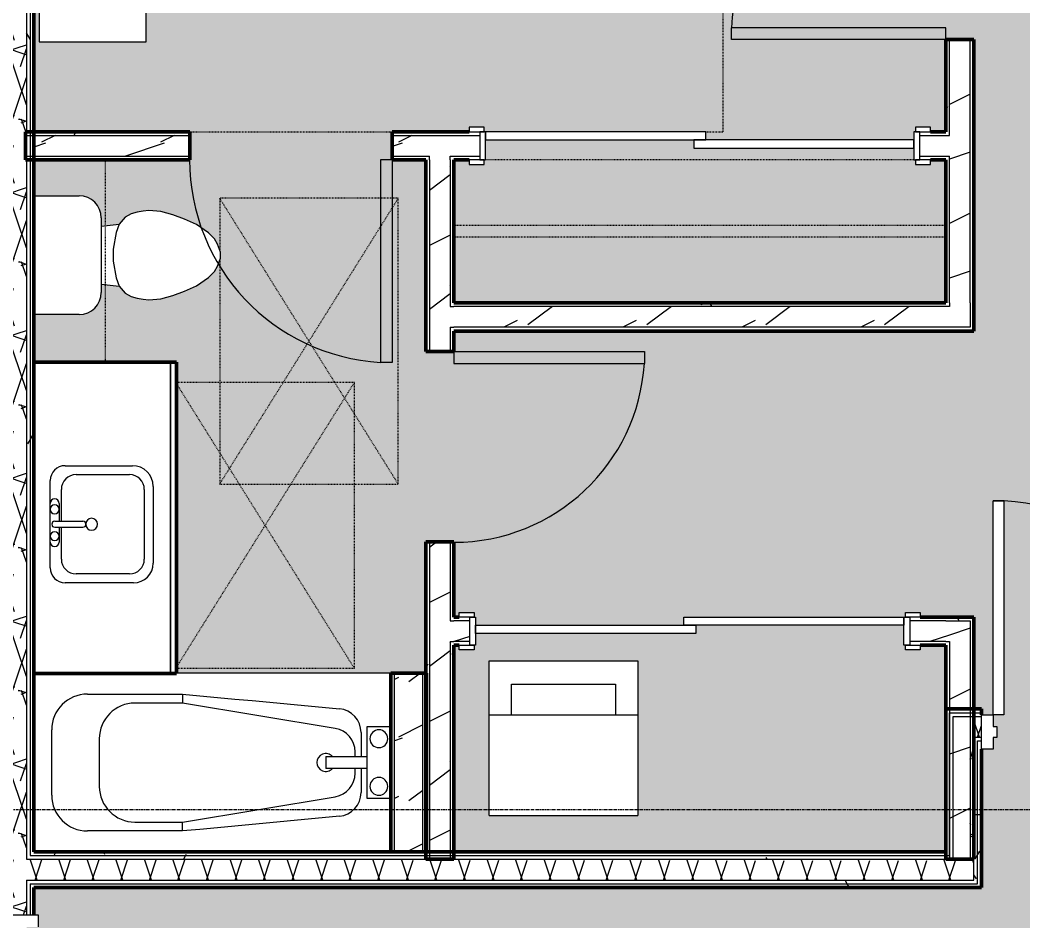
# Model space of a CAD drawing. Header units: inches. Extents: x -4292 to -464, y 9706 to 12474.
# Drawn here: x -3462.8 to -3294.3, y 11828.5 to 11979.9 of the extents above; entities that cross this region are included whole.
import ezdxf

# ---------------------------------------------------------------- set-up
doc = ezdxf.new("R2010")
doc.units = ezdxf.units.IN
doc.header["$MEASUREMENT"] = 0
doc.linetypes.add('Dash', pattern=[0.25, 0.125, -0.125])
doc.linetypes.add('Grid Line 1_2_', pattern=[0.875, 0.5, -0.125, 0.125, -0.125])
for name, color, linetype, lineweight in [('A-ANNO-DIMS', 211, 'Continuous', 9), ('A-ANNO-DIMS-120', 211, 'Continuous', 9), ('A-AREA-PATT-4', 254, 'Continuous', 9), ('A-DOOR-1', 7, 'Continuous', 9), ('A-DOOR-2', 90, 'Continuous', 20), ('A-DOOR-5', 31, 'Continuous', 9), ('A-DOOR-6', 31, 'Continuous', 20), ('A-DOOR-FRAM', 31, 'Continuous', 20), ('A-DOOR-FRAM-1', 90, 'Continuous', 20), ('A-GENM-HDLN-1', 7, 'Dash', 9), ('A-WALL', 113, 'Continuous', 13), ('A-WALL-2', 250, 'Continuous', 50), ('A-WALL-3', 50, 'Continuous', 13), ('A-WALL-PATT-1', 7, 'Continuous', 9), ('A-WALL-PATT-2', 55, 'Continuous', 9), ('A-WALL-PATT-5', 111, 'Continuous', 9), ('I-FURN-2', 7, 'Continuous', 9), ('I-FURN-HDLN-1', 7, 'Dash', 9), ('I-WALL-1', 2, 'Continuous', 50), ('P-SANR-FIXT-1', 7, 'Continuous', 9), ('Q-CASE-1', 250, 'Continuous', 50), ('Q-CASE-2', 7, 'Continuous', 9), ('Q-CASE-HDLN-1', 7, 'Dash', 9), ('S-GRID-1', 1, 'Grid Line 1_2_', 9)]:
    doc.layers.add(name, color=color, linetype=linetype, lineweight=lineweight)
doc.layers.add('A-AREA-PATT-7', color=41, linetype='Continuous', lineweight=9, transparency=1)
doc.styles.add('Century Gothic_B', font='GOTHICB.TTF', dxfattribs={"height": 11.25})
doc.dimstyles.new('OD__1__Tol__', dxfattribs={"dimscale": 12, "dimtxt": 11.746893, "dimasz": 1.25, "dimexe": 0.9375, "dimexo": 0.625, "dimgap": 0.15625, "dimtad": 1, "dimdec": 0, "dimzin": 3, "dimdsep": 46, "dimlunit": 4, "dimtxsty": 'Century Gothic_B', "dimblk1": 'OBLIQUE', "dimblk2": 'OBLIQUE', "dimsah": 1, "dimcen": 0.09, "dimdle": 0.9375, "dimazin": 0, "dimtfac": 1, "dimtdec": 4, "dimtix": 1, "dimtmove": 0, "dimatfit": 3, "dimfxl": 1, "dimtvp": 1, "dimtfill": 1, "dimfrac": 2, "dimtolj": 1, "dimtzin": 0, "dimarcsym": 2})
pattern_1 = [(0, (0, 0), (38.4, 9.6), [1.584, -27.216, 1.584, -27.216, -153.6]), (0, (0, 0), (38.4, 9.6), [-57.6, 1.584, -56.016, 1.584, -27.216, -67.2]), (0, (0, 0), (38.4, 9.6), [-144, 1.584, -17.616, 1.584, -46.416]), (120, (14.4, 4.8), (-27.513844, 28.4553755), [1.584, -27.216, 1.584, -27.216, -153.6]), (120, (14.4, 4.8), (-27.513844, 28.4553755), [-57.6, 1.584, -56.016, 1.584, -27.216, -67.2]), (120, (14.4, 4.8), (-27.513844, 28.4553755), [-144, 1.584, -17.616, 1.584, -46.416]), (240, (19.2, 24), (-10.886156, -38.0553755), [1.584, -27.216, 1.584, -27.216, -153.6]), (240, (19.2, 24), (-10.886156, -38.0553755), [-57.6, 1.584, -56.016, 1.584, -27.216, -67.2]), (240, (19.2, 24), (-10.886156, -38.0553755), [-144, 1.584, -17.616, 1.584, -46.416])]
pattern_2 = [(161.57, (0.6, 0.6), (-4.80033747, -0.00041462), [0, -34.152, 3.792, 0]), (18.43, (-0.6, 0.6), (-4.80033747, 0.00041462), [0, -34.152, 3.792, 0]), (108.43, (0.6, 0.6), (2.39913218, -12.00105099), [11.382, -26.562]), (71.57, (-0.6, 0.6), (2.39913218, 12.00105099), [11.382, -26.562])]
pattern_3 = [(216.87, (7.997, 19.992), (59.9755286, 39.9843071), [9.996, -89.964]), (206.565, (19.992, 13.994), (-19.991807, -19.992219), [22.352, -22.352]), (198.435, (19.992, 3.998), (-39.983821, -19.991955), [12.644, -50.576])]

# ---------------------------------------------------------------- blocks, each defined once
blk = doc.blocks.new('DIMBLOCK30-FLOOR PLAN - 1ST FLOOR')
at = {"layer": 'A-ANNO-DIMS-120'}
for p, q in [((-3736.8, 11777.18), (-3736.8, 12097.44)), ((-2525.91, 12086.19), (-3748.05, 12086.19)), ((-3736.8, 12086.19), (-2525.91, 12086.19)), ((-3739.91, 11777.18), (-3725.55, 11777.18)), ((-3736.8, 11777.18), (-3739.91, 11777.18))]:
    blk.add_line(p, q, dxfattribs=at)
at = {"layer": 'A-ANNO-DIMS-120', "lineweight": 50}
for p, q in [((-3736.8, 12086.19), (-3744.3, 12093.69)), ((-3736.8, 12086.19), (-3729.3, 12078.69)), ((-3736.8, 11777.18), (-3744.3, 11784.68)), ((-3736.8, 11777.18), (-3729.3, 11769.68))]:
    blk.add_line(p, q, dxfattribs=at)
at = {"layer": 'A-ANNO-DIMS-120', "color": 0, "insert": (-3753.09, 11906.32), "char_height": 11.25, "width": 60.8601, "attachment_point": 1, "rotation": 90, "line_spacing_factor": 0.984502, "style": 'Century Gothic_B', "bg_fill": 3, "box_fill_scale": 1.25, "bg_fill_color": 256, "bg_fill_true_color": 13158600, "bg_fill_transparency": 0}
blk.add_mtext('25\' - 9"', dxfattribs=at)
blk = doc.blocks.new('_Oblique')
at = {"color": 0, "linetype": 'ByBlock', "lineweight": -2}
blk.add_line((-0.5, -0.5), (0.5, 0.5), dxfattribs=at)

msp = doc.modelspace()

# ---------------------------------------------------------------- hatches: boundary and pattern name
at = {"layer": 'A-AREA-PATT-4'}
h = msp.add_hatch(color=256, dxfattribs=at)
h.paths.add_polyline_path([(-3204.51967, 11840.1519), (-3204.51967, 11842.1519), (-3240.26967, 11842.1519), (-3240.26967, 11840.1519), (-3229.25705, 11840.1519)], flags=0)
h.paths.add_polyline_path([(-3358.99874, 11840.1519), (-3307.24874, 11840.1519), (-3307.24874, 11874.8523), (-3311.51124, 11874.8523), (-3311.51124, 11874.1023), (-3314.01124, 11874.1023), (-3314.02422, 11874.8523), (-3314.26124, 11874.8523), (-3314.26124, 11878.2273), (-3349.26124, 11878.2273), (-3349.26124, 11876.8523), (-3386.26124, 11876.8523), (-3386.26124, 11874.8523), (-3386.51124, 11874.8523), (-3386.51124, 11874.1023), (-3389.01124, 11874.1023), (-3389.01124, 11874.8523), (-3389.89874, 11874.8523), (-3389.89874, 11840.1519), (-3382.58516, 11840.1519)], flags=0)
h.paths.add_polyline_path([(-3362.92414, 11846.2398), (-3383.99874, 11846.2398), (-3383.99874, 11872.2398), (-3358.99874, 11872.2398), (-3358.99874, 11846.2398)], flags=0)
h.paths.add_polyline_path([(-3297.49874, 11861.1519), (-3263.87374, 11861.1519), (-3263.87374, 11861.2144), (-3263.24874, 11861.2144), (-3263.24874, 11863.1519), (-3261.24874, 11863.1519), (-3261.24874, 11864.1519), (-3240.26967, 11864.1519), (-3240.26967, 11872.1519), (-3204.51967, 11872.1519), (-3204.51967, 11864.1519), (-3164.12374, 11864.1519), (-3164.12374, 11908.1519), (-3240.26967, 11908.1519), (-3240.26967, 11942.1519), (-3140.12374, 11942.1519), (-3140.12374, 11983.67913), (-3156.24874, 11983.67913), (-3156.24874, 12001.67913), (-3152.24874, 12001.67913), (-3152.24874, 12037.67913), (-3156.24874, 12037.67913), (-3156.24874, 12055.67913), (-3140.12374, 12055.67913), (-3140.12374, 12080.0644), (-3302.49874, 12080.0644), (-3302.49874, 12012.61792), (-3307.24874, 12012.61792), (-3307.24874, 12047.7894), (-3319.20118, 12047.7894), (-3319.20118, 12052.5394), (-3307.24874, 12052.5394), (-3307.24874, 12080.0644), (-3350.49874, 12080.0644), (-3350.49874, 12052.5394), (-3349.20118, 12052.5394), (-3349.20118, 12047.7894), (-3355.24874, 12047.7894), (-3355.24874, 12080.0644), (-3460.52374, 12080.0644), (-3460.52374, 11961.1523), (-3434.27374, 11961.1523), (-3434.27374, 11956.4023), (-3460.52374, 11956.4023), (-3460.52374, 11950.37852), (-3452.92252, 11950.37852), (-3451.9581, 11950.25155), (-3451.0594, 11949.8793), (-3450.28768, 11949.28713), (-3449.69551, 11948.51541), (-3449.32326, 11947.61671), (-3449.19629, 11946.57599), (-3449.19629, 11945.26396), (-3446.17252, 11945.61168), (-3445.17252, 11946.80343), (-3444.17252, 11947.37019), (-3442.66299, 11947.72798), (-3442.16871, 11947.81514), (-3441.17252, 11947.9023), (-3439.18013, 11947.72798), (-3437.17252, 11947.19005), (-3435.17252, 11946.46211), (-3433.17252, 11945.52949), (-3431.17252, 11944.14206), (-3430.17252, 11943.14206), (-3429.67252, 11942.27604), (-3429.17252, 11940.9023), (-3429.17252, 11939.9023), (-3429.67252, 11938.52856), (-3430.17252, 11937.66253), (-3431.17252, 11936.66253), (-3433.34876, 11935.19292), (-3435.17252, 11934.34249), (-3437.17252, 11933.61455), (-3439.18013, 11933.07661), (-3441.17252, 11932.9023), (-3442.66299, 11933.07661), (-3443.17252, 11933.16645), (-3444.17252, 11933.4344), (-3445.17252, 11934.00116), (-3446.17252, 11935.19292), (-3449.19629, 11935.54063), (-3449.19629, 11934.1523), (-3449.32326, 11933.18788), (-3449.77267, 11932.18863), (-3450.28768, 11931.51746), (-3451.0594, 11930.92529), (-3451.9581, 11930.55304), (-3452.92252, 11930.42607), (-3460.52374, 11930.42607), (-3460.52374, 11922.4023), (-3436.52374, 11922.4023), (-3436.52374, 11870.1519), (-3394.64874, 11870.1519), (-3394.64377, 11892.2273), (-3389.89874, 11892.2273), (-3389.89874, 11879.6023), (-3389.01124, 11879.6023), (-3389.01124, 11880.3523), (-3386.51124, 11880.3523), (-3386.51124, 11879.6023), (-3386.26124, 11879.6023), (-3386.26124, 11878.2273), (-3351.26124, 11878.2273), (-3351.26124, 11879.6023), (-3314.01124, 11879.6023), (-3314.01124, 11880.3523), (-3311.51124, 11880.3523), (-3311.51124, 11879.6023), (-3302.49874, 11879.6023), (-3302.49874, 11864.1519), (-3301.24874, 11864.1519), (-3301.24874, 11863.1519), (-3299.24874, 11863.1519), (-3299.24874, 11861.2144), (-3298.62374, 11861.2144), (-3298.62374, 11861.1519), (-3298.16818, 11861.1519)], flags=0)
h.paths.add_polyline_path([(-3299.24874, 11863.1519), (-3299.24874, 11899.1519), (-3297.49874, 11899.1519), (-3297.49874, 11863.1519), (-3298.62374, 11863.1519)], flags=0)
h.paths.add_polyline_path([(-3394.64377, 11924.2273), (-3394.64874, 11924.2273), (-3394.64874, 11956.4023), (-3400.27374, 11956.4023), (-3400.27374, 11961.1523), (-3387.32374, 11961.1523), (-3387.32374, 11961.9023), (-3384.82374, 11961.9023), (-3384.82374, 11961.1523), (-3347.57374, 11961.1523), (-3347.57374, 11959.7773), (-3312.57374, 11959.7773), (-3312.57374, 11961.1523), (-3312.32374, 11961.1523), (-3312.32374, 11961.9023), (-3309.82374, 11961.9023), (-3309.82374, 11961.1523), (-3307.24874, 11961.1523), (-3307.24874, 11976.61792), (-3302.49874, 11976.61792), (-3302.49874, 11927.6523), (-3389.89874, 11927.6523), (-3389.89874, 11924.2273), (-3394.02374, 11924.2273)], flags=0)
h.paths.add_polyline_path([(-3355.08716, 11932.4023), (-3307.24874, 11932.4023), (-3307.24874, 11956.4023), (-3309.82374, 11956.4023), (-3309.82374, 11955.6523), (-3312.32374, 11955.6523), (-3312.32374, 11956.4023), (-3312.57374, 11956.4023), (-3312.57374, 11958.4023), (-3349.57374, 11958.4023), (-3349.57374, 11959.7773), (-3384.57374, 11959.7773), (-3384.57374, 11956.4023), (-3384.82374, 11956.4023), (-3384.82374, 11955.6523), (-3387.32374, 11955.6523), (-3387.32374, 11956.4023), (-3389.89874, 11956.4023), (-3389.89874, 11932.4023)], flags=0)
h.paths.add_polyline_path([(-3459.64874, 11976.22046), (-3459.64874, 11994.22046), (-3441.64874, 11994.22046), (-3441.64874, 11976.22046), (-3449.77267, 11976.22046)], flags=0)
h.paths.add_polyline_path([(-3212.24874, 11981.1894), (-3247.24874, 11981.1894), (-3247.24874, 12065.1894), (-3212.24874, 12065.1894), (-3212.24874, 12059.1894), (-3211.24874, 12059.1894), (-3211.24874, 11987.1894), (-3212.24874, 11987.1894), (-3212.24874, 11984.03417)], flags=0)
h.paths.add_polyline_path([(-3194.39653, 11990.1894), (-3196.24874, 11990.1894), (-3196.24874, 12050.1894), (-3166.24874, 12050.1644), (-3166.24874, 11990.1894), (-3181.91093, 11990.1894)], flags=0)
h.paths.add_polyline_path([(-3387.32374, 11997.1523), (-3459.64874, 11997.1523), (-3459.64874, 12057.1523), (-3380.64874, 12057.1523), (-3380.64874, 11997.1523), (-3385.57374, 11997.1523)], flags=0)
h.paths.add_polyline_path([(-3321.46396, 12053.9394), (-3322.1884, 12053.9394), (-3322.1884, 12054.4394), (-3338.4597, 12054.4394), (-3338.48467, 12053.9394), (-3338.94266, 12053.9394), (-3338.94266, 12054.4394), (-3348.45118, 12054.4394), (-3348.45118, 12079.6894), (-3320.45118, 12079.6894), (-3320.45118, 12054.4394), (-3321.46396, 12054.4394)], flags=0)
h.paths.add_polyline_path([(-3449.78163, 12060.1523), (-3459.64874, 12060.1523), (-3459.64874, 12078.1523), (-3441.64874, 12078.1523), (-3441.64874, 12060.1523), (-3449.77267, 12060.1523)], flags=0)
at = {"layer": 'A-AREA-PATT-7'}
msp.add_hatch(color=256, dxfattribs=at).paths.add_polyline_path([(-3139.12374, 11535.7144), (-3139.12374, 11648.9894), (-2919.32374, 11648.9894), (-2919.32374, 11649.9894), (-2778.92374, 11649.9894), (-2778.92374, 11628.3894), (-2758.72374, 11628.3894), (-2758.72374, 11629.1394), (-2756.72374, 11629.1394), (-2756.72374, 11627.2019), (-2756.09874, 11627.2019), (-2756.09874, 11625.3894), (-2721.34874, 11625.3894), (-2721.34874, 11627.2019), (-2720.72374, 11627.2019), (-2720.72374, 11629.1394), (-2718.72374, 11629.1394), (-2718.72374, 11628.3894), (-2710.72374, 11628.3894), (-2710.72374, 11629.1394), (-2708.72374, 11629.1394), (-2708.72374, 11627.2019), (-2708.09874, 11627.2019), (-2708.09874, 11625.3894), (-2673.34874, 11625.3894), (-2673.34874, 11627.2019), (-2672.72374, 11627.2019), (-2672.72374, 11629.1394), (-2670.72374, 11629.1394), (-2670.72374, 11628.3894), (-2650.52374, 11628.3894), (-2650.52374, 11649.9894), (-2510.12374, 11649.9894), (-2510.12374, 11649.69255), (-2504.27527, 11643.84408), (-2502.86105, 11645.25829), (-2501.49103, 11643.88828), (-2501.04909, 11644.33022), (-2499.76746, 11643.04859), (-2475.1955, 11667.62055), (-2476.47713, 11668.90218), (-2476.03519, 11669.34412), (-2477.40521, 11670.71414), (-2475.99099, 11672.12835), (-2475.46066, 11671.59802), (-2464.14696, 11682.91173), (-2475.72583, 11694.4906), (-2476.25616, 11693.96027), (-2477.67037, 11695.37449), (-2476.30035, 11696.74451), (-2476.7423, 11697.18645), (-2475.46066, 11698.46808), (-2500.03262, 11723.04004), (-2501.31426, 11721.75841), (-2501.7562, 11722.20035), (-2503.12622, 11720.83033), (-2504.54043, 11722.24455), (-2517.99558, 11708.7894), (-2522.23822, 11708.7894), (-2522.94874, 11708.07888), (-2522.94874, 11708.7894), (-2640.92374, 11708.7894), (-2640.92374, 11721.7894), (-2641.67374, 11721.7894), (-2641.67374, 11723.7894), (-2639.73624, 11723.7894), (-2639.73624, 11724.4144), (-2637.92374, 11724.4144), (-2637.92374, 11759.1644), (-2639.73624, 11759.1644), (-2639.73624, 11759.7894), (-2641.67374, 11759.7894), (-2641.67374, 11761.7894), (-2640.92374, 11761.7894), (-2640.92374, 11852.4144), (-2650.21046, 11852.4144), (-2650.21046, 11858.0394), (-2652.21046, 11858.0394), (-2652.21046, 11858.6019), (-2688.21046, 11858.6019), (-2688.21046, 11858.0394), (-2690.21046, 11858.0394), (-2690.21046, 11852.4144), (-2698.69874, 11852.4144), (-2698.69874, 11715.9894), (-2754.69874, 11715.9894), (-2754.69874, 11715.2394), (-2756.69874, 11715.2394), (-2756.69874, 11717.1769), (-2757.32374, 11717.1769), (-2757.32374, 11718.9894), (-2792.07374, 11718.9894), (-2792.07374, 11717.1769), (-2792.69874, 11717.1769), (-2792.69874, 11715.2394), (-2794.69874, 11715.2394), (-2794.69874, 11715.9894), (-3072.92374, 11715.9894), (-3072.92374, 11737.5894), (-3093.12374, 11737.5894), (-3093.12374, 11737.8394), (-3095.12374, 11737.8394), (-3095.12374, 11739.7769), (-3095.74874, 11739.7769), (-3095.74874, 11740.5894), (-3130.49874, 11740.58609), (-3130.49874, 11739.7769), (-3131.12374, 11739.7769), (-3131.12374, 11737.8394), (-3133.12374, 11737.8394), (-3133.12374, 11737.5894), (-3140.12374, 11737.5894), (-3140.12374, 11834.1519), (-3246.26967, 11834.1519), (-3246.26967, 11858.1519), (-3261.24874, 11858.1519), (-3261.24874, 11857.4019), (-3263.24874, 11857.4019), (-3263.24874, 11859.3394), (-3263.87374, 11859.3394), (-3263.87374, 11861.1519), (-3298.62374, 11861.1519), (-3298.62374, 11859.3394), (-3299.24874, 11859.3394), (-3299.24874, 11857.4019), (-3301.24874, 11857.4019), (-3301.24874, 11834.1519), (-3460.52374, 11834.1519), (-3460.52374, 11829.5394), (-3459.77374, 11829.5394), (-3459.77374, 11827.5394), (-3461.71124, 11827.5394), (-3461.71124, 11826.9144), (-3463.52374, 11826.9144), (-3463.52374, 11792.1644), (-3461.71124, 11792.1644), (-3461.71124, 11791.5394), (-3459.77374, 11791.5394), (-3459.77374, 11789.5394), (-3460.52374, 11789.5394), (-3460.52374, 11783.3644), (-3199.99874, 11783.3644), (-3199.99874, 11535.7144), (-3140.12374, 11535.7144)], flags=0)
at = {"layer": 'A-WALL-PATT-5'}
h = msp.add_hatch(dxfattribs=at)
h.set_pattern_fill('FP_38', color=256, style=0, pattern_type=2)
h.set_pattern_definition(pattern_2)
h.paths.add_polyline_path([(-3465.27374, 11778.9894), (-3461.77374, 11778.9894), (-3461.77374, 11789.5394), (-3465.27374, 11789.5394), (-3465.27374, 11779.10167)], flags=0)
h.paths.add_polyline_path([(-3465.27374, 11829.5394), (-3461.77374, 11829.5394), (-3461.77374, 12080.6894), (-3465.27374, 12080.6894), (-3465.27374, 11844.3814)], flags=0)
h = msp.add_hatch(dxfattribs=at)
h.set_pattern_fill('FP_3', color=256, style=0, pattern_type=2)
h.set_pattern_definition(pattern_1)
h.paths.add_polyline_path([(-3461.212, 11782.7394), (-3461.14874, 11782.7394), (-3461.14874, 11789.5394), (-3461.77374, 11789.5394), (-3461.77374, 11782.7394)], flags=0)
h.paths.add_polyline_path([(-3461.77374, 11829.5394), (-3461.14874, 11829.5394), (-3461.14874, 11835.4019), (-3461.77374, 11835.4019), (-3461.77374, 11834.00187)], flags=0)
h.paths.add_polyline_path([(-3461.77374, 11838.9019), (-3461.14874, 11838.9019), (-3461.14874, 12080.6894), (-3461.77374, 12080.6894), (-3461.77374, 11840.1519)], flags=0)
h = msp.add_hatch(dxfattribs=at)
h.set_pattern_fill('FP_3', color=256, style=0, pattern_type=2)
h.set_pattern_definition(pattern_1)
h.paths.add_polyline_path([(-3460.52374, 11783.3644), (-3460.52374, 11789.5394), (-3461.14874, 11789.5394), (-3461.14874, 11783.3644), (-3461.03713, 11783.3644)], flags=0)
h.paths.add_polyline_path([(-3460.52374, 11829.5394), (-3460.52374, 11834.7769), (-3461.14874, 11834.77442), (-3461.14874, 11829.5394)], flags=0)
h.paths.add_polyline_path([(-3460.52374, 11839.5269), (-3460.52374, 12080.6894), (-3461.14874, 12080.6894), (-3461.14874, 11839.5269), (-3460.6152, 11839.5269)], flags=0)
h = msp.add_hatch(dxfattribs=at)
h.set_pattern_fill('FP_38', color=256, style=0, pattern_type=2)
h.set_pattern_definition(pattern_2)
h.paths.add_polyline_path([(-3302.49874, 11859.4019), (-3301.24874, 11859.4019), (-3301.24874, 11862.9019), (-3302.49874, 11862.9019), (-3302.49874, 11861.2144)], flags=0)
h.paths.add_polyline_path([(-3241.51967, 11859.4019), (-3241.51967, 11862.9019), (-3261.24874, 11862.9019), (-3261.24874, 11859.4019), (-3243.03928, 11859.4019)], flags=0)
h = msp.add_hatch(dxfattribs=at)
h.set_pattern_fill('FP_38', color=256, style=0, pattern_type=2)
h.set_pattern_definition(pattern_2)
h.paths.add_polyline_path([(-3302.49874, 11840.1519), (-3302.49874, 11858.1519), (-3303.12374, 11858.1519), (-3303.12374, 11840.1519)], flags=0)
h = msp.add_hatch(dxfattribs=at)
h.set_pattern_fill('FP_3', color=256, style=0, pattern_type=2)
h.set_pattern_definition(pattern_1)
h.paths.add_polyline_path([(-3302.49874, 11835.4019), (-3301.87374, 11835.40437), (-3301.89544, 11858.7769), (-3302.49874, 11858.7769), (-3302.49874, 11838.9019)], flags=0)
h = msp.add_hatch(dxfattribs=at)
h.set_pattern_fill('FP_3', color=256, style=0, pattern_type=2)
h.set_pattern_definition(pattern_1)
h.paths.add_polyline_path([(-3301.24874, 11834.7769), (-3301.24874, 11858.1519), (-3301.87374, 11858.1519), (-3301.87374, 11834.7769), (-3301.76213, 11834.7769)], flags=0)
h = msp.add_hatch(dxfattribs=at)
h.set_pattern_fill('FP_3', color=256, style=0, pattern_type=2)
h.set_pattern_definition(pattern_1)
h.paths.add_polyline_path([(-3405.52374, 11838.9019), (-3394.02374, 11838.9019), (-3394.02374, 11839.5269), (-3461.14874, 11839.52435), (-3461.14874, 11838.9019), (-3422.20822, 11838.9019)], flags=0)
h.paths.add_polyline_path([(-3306.62374, 11838.9019), (-3306.62374, 11839.5269), (-3390.52374, 11839.5269), (-3390.52374, 11838.9019), (-3311.95041, 11838.9019)], flags=0)
h = msp.add_hatch(dxfattribs=at)
h.set_pattern_fill('FP_3', color=256, style=0, pattern_type=2)
h.set_pattern_definition(pattern_1)
h.paths.add_polyline_path([(-3311.95041, 11839.5269), (-3306.62374, 11839.5269), (-3307.24874, 11840.1519), (-3390.52374, 11840.1519), (-3390.52374, 11839.5269), (-3328.46859, 11839.5269)], flags=0)
h.paths.add_polyline_path([(-3460.52374, 11839.5269), (-3394.02374, 11839.5269), (-3394.02374, 11840.1519), (-3460.52374, 11840.1519)], flags=0)
h = msp.add_hatch(dxfattribs=at)
h.set_pattern_fill('FP_38', color=256, style=0, pattern_type=2)
h.set_pattern_definition(pattern_2)
h.paths.add_polyline_path([(-3311.95041, 11835.4019), (-3302.49874, 11835.4019), (-3302.49874, 11838.9019), (-3461.77374, 11838.9019), (-3461.77374, 11835.4019), (-3320.01282, 11835.4019)], flags=0)
h = msp.add_hatch(dxfattribs=at)
h.set_pattern_fill('FP_3', color=256, style=0, pattern_type=2)
h.set_pattern_definition(pattern_1)
h.paths.add_polyline_path([(-3311.95041, 11834.7769), (-3301.87374, 11834.7769), (-3301.87374, 11835.4019), (-3461.14874, 11835.4019), (-3461.14874, 11834.7769), (-3318.73164, 11834.7769)], flags=0)
h = msp.add_hatch(dxfattribs=at)
h.set_pattern_fill('FP_3', color=256, style=0, pattern_type=2)
h.set_pattern_definition(pattern_1)
h.paths.add_polyline_path([(-3305.99874, 11834.1519), (-3301.24874, 11834.1519), (-3301.24874, 11834.7769), (-3460.52374, 11834.7769), (-3460.52374, 11834.1519), (-3311.95041, 11834.1519)], flags=0)

# ---------------------------------------------------------------- linework, layer by layer
at = {"layer": 'A-WALL'}
for p, q in [((-3461.77374, 12080.6894), (-3461.77374, 11838.9019)), ((-3461.14874, 12080.6894), (-3461.14874, 11839.5269)), ((-3306.62374, 11863.5269), (-3301.24874, 11863.5269)), ((-3306.62374, 11839.5269), (-3306.62374, 11863.5269)), ((-3305.99874, 11862.9019), (-3301.24874, 11862.9019)), ((-3305.99874, 11838.9019), (-3305.99874, 11862.9019)), ((-3302.49874, 11859.4019), (-3301.24874, 11859.4019)), ((-3302.49874, 11835.4019), (-3302.49874, 11859.4019)), ((-3301.87374, 11858.7769), (-3301.24874, 11858.7769)), ((-3301.87374, 11834.7769), (-3301.87374, 11858.7769)), ((-3461.14874, 11839.5269), (-3306.62374, 11839.5269)), ((-3461.77374, 11838.9019), (-3305.99874, 11838.9019)), ((-3461.77374, 11835.4019), (-3461.77374, 11829.5394)), ((-3461.77374, 11835.4019), (-3302.49874, 11835.4019)), ((-3461.14874, 11834.7769), (-3461.14874, 11829.5394)), ((-3461.14874, 11834.7769), (-3301.87374, 11834.7769))]:
    msp.add_line(p, q, dxfattribs=at)
at = {"layer": 'I-WALL-1'}
for p, q in [((-3460.52374, 11840.1519), (-3460.52374, 12080.6894)), ((-3301.24874, 11864.1519), (-3307.24874, 11864.1519)), ((-3307.24874, 11864.1519), (-3307.24874, 11840.1519)), ((-3301.24874, 11863.1519), (-3301.24874, 11864.1519)), ((-3301.24874, 11834.1519), (-3301.24874, 11857.4019)), ((-3307.24874, 11840.1519), (-3460.52374, 11840.1519)), ((-3460.52374, 11829.5394), (-3460.52374, 11834.1519)), ((-3460.52374, 11834.1519), (-3301.24874, 11834.1519))]:
    msp.add_line(p, q, dxfattribs=at)

# ---------------------------------------------------------------- next in the draw order: dimensions: what is measured, and where the dimension line sits
at = {"layer": 'A-ANNO-DIMS'}
dim = msp.add_linear_dim(base=(-3736.79949, 12086.1894), p1=(-3747.40609, 11777.1769), p2=(-2518.41124, 12086.1894), angle=90, dimstyle='OD__1__Tol__', override={"dimpost": '<>', "dimfxl": 1267.247833}, dxfattribs=at)
dim.commit()
dim.dimension.update_dxf_attribs({"geometry": 'DIMBLOCK30-FLOOR PLAN - 1ST FLOOR', "text_midpoint": (-3744.58246, 11931.68315)})

# ---------------------------------------------------------------- next in the draw order: hatches: boundary and pattern name
at = {"layer": 'A-WALL-PATT-1'}
h = msp.add_hatch(dxfattribs=at)
h.set_pattern_fill('FP_3', color=256, style=0, pattern_type=2)
h.set_pattern_definition(pattern_1)
h.paths.add_polyline_path([(-3307.24874, 11961.1523), (-3306.62374, 11961.1523), (-3306.62374, 11976.61792), (-3307.24874, 11976.61792)], flags=0)
h.paths.add_polyline_path([(-3306.62374, 12012.61792), (-3306.62374, 12048.4144), (-3307.24874, 12048.4144), (-3307.24874, 12012.61792)], flags=0)
h.paths.add_polyline_path([(-3307.24874, 12051.9144), (-3306.62374, 12051.9144), (-3306.62948, 12080.0644), (-3307.24874, 12080.0644), (-3307.24874, 12072.73109)], flags=0)
h = msp.add_hatch(dxfattribs=at)
h.set_pattern_fill('FP_3', color=256, style=0, pattern_type=2)
h.set_pattern_definition(pattern_1)
h.paths.add_polyline_path([(-3400.27374, 11960.5273), (-3385.57374, 11960.5273), (-3385.57374, 11961.1523), (-3400.27374, 11961.1523)], flags=0)
h.paths.add_polyline_path([(-3460.52374, 11960.5273), (-3434.27374, 11960.5273), (-3434.27374, 11961.1523), (-3460.52374, 11961.12119)], flags=0)
h.paths.add_polyline_path([(-3306.62374, 11960.5273), (-3306.62374, 11961.1523), (-3311.57374, 11961.1523), (-3311.57374, 11960.5273), (-3307.24874, 11960.5273)], flags=0)
h = msp.add_hatch(dxfattribs=at)
h.set_pattern_fill('FP_3', color=256, style=0, pattern_type=2)
h.set_pattern_definition(pattern_1)
h.paths.add_polyline_path([(-3394.63409, 11840.1519), (-3394.02374, 11840.1519), (-3394.02374, 11892.2273), (-3394.64874, 11892.2273), (-3394.64377, 11840.1519)], flags=0)
h.paths.add_polyline_path([(-3394.02374, 11924.2273), (-3394.02374, 11956.4023), (-3394.64874, 11956.4023), (-3394.64377, 11924.2273)], flags=0)
h = msp.add_hatch(dxfattribs=at)
h.set_pattern_fill('FP_3', color=256, style=0, pattern_type=2)
h.set_pattern_definition(pattern_1)
h.paths.add_polyline_path([(-3390.52374, 11840.1519), (-3389.89874, 11840.1519), (-3389.89874, 11875.4773), (-3390.52374, 11875.4773), (-3390.52374, 11852.7398)], flags=0)
h.paths.add_polyline_path([(-3390.52374, 11878.9773), (-3389.89874, 11878.9773), (-3389.89874, 11892.2273), (-3390.52374, 11892.2273)], flags=0)
h.paths.add_polyline_path([(-3389.89874, 11924.2273), (-3389.89874, 11928.2773), (-3390.52374, 11928.2773), (-3390.52374, 11924.2273)], flags=0)
h.paths.add_polyline_path([(-3390.52374, 11931.7773), (-3389.89874, 11931.7773), (-3389.89874, 11956.4023), (-3390.52374, 11956.4023), (-3390.52374, 11932.4023)], flags=0)
h = msp.add_hatch(dxfattribs=at)
h.set_pattern_fill('FP_3', color=256, style=0, pattern_type=2)
h.set_pattern_definition(pattern_1)
h.paths.add_polyline_path([(-3306.62374, 11931.7773), (-3306.62374, 11932.4023), (-3389.89874, 11932.4023), (-3389.89874, 11931.7773), (-3339.51486, 11931.7773)], flags=0)
h = msp.add_hatch(dxfattribs=at)
h.set_pattern_fill('FP_3', color=256, style=0, pattern_type=2)
h.set_pattern_definition(pattern_1)
h.paths.add_polyline_path([(-3389.01124, 11878.9773), (-3387.26124, 11878.9773), (-3387.26124, 11879.6023), (-3389.89874, 11879.6023), (-3389.89874, 11878.9773)], flags=0)
h.paths.add_polyline_path([(-3306.62374, 11878.9773), (-3303.12374, 11878.9773), (-3303.13348, 11879.6023), (-3313.26124, 11879.6023), (-3313.26124, 11878.9773), (-3307.24874, 11878.9773)], flags=0)
at = {"layer": 'A-WALL-PATT-2'}
h = msp.add_hatch(dxfattribs=at)
h.set_pattern_fill('FP_7', color=256, style=0, pattern_type=2)
h.set_pattern_definition(pattern_3)
h.paths.add_polyline_path([(-3303.12374, 11960.5273), (-3303.12374, 11976.61792), (-3306.62374, 11976.61792), (-3306.62374, 11960.5273), (-3303.14899, 11960.5273)], flags=0)
h.paths.add_polyline_path([(-3303.12374, 12012.61792), (-3303.12374, 12080.6894), (-3306.62374, 12080.6894), (-3306.62374, 12012.61792)], flags=0)
h = msp.add_hatch(dxfattribs=at)
h.set_pattern_fill('FP_7', color=256, style=0, pattern_type=2)
h.set_pattern_definition(pattern_3)
h.paths.add_polyline_path([(-3459.64874, 11957.0273), (-3434.27374, 11957.0273), (-3434.27374, 11960.5273), (-3460.52374, 11960.5273), (-3460.52374, 11957.0273)], flags=0)
h.paths.add_polyline_path([(-3400.27374, 11957.0273), (-3385.57374, 11957.0273), (-3385.57374, 11960.5273), (-3400.27374, 11960.5273)], flags=0)
h.paths.add_polyline_path([(-3306.62374, 11957.0273), (-3306.62374, 11960.5273), (-3311.57374, 11960.5273), (-3311.57374, 11957.0273), (-3307.24874, 11957.0273)], flags=0)
h = msp.add_hatch(dxfattribs=at)
h.set_pattern_fill('FP_7', color=256, style=0, pattern_type=2)
h.set_pattern_definition(pattern_3)
h.paths.add_polyline_path([(-3306.60746, 11931.7773), (-3303.12374, 11931.7773), (-3303.12374, 11960.5273), (-3306.62374, 11960.5273), (-3306.62374, 11931.7773)], flags=0)
h = msp.add_hatch(dxfattribs=at)
h.set_pattern_fill('FP_7', color=256, style=0, pattern_type=2)
h.set_pattern_definition(pattern_3)
h.paths.add_polyline_path([(-3394.02374, 11838.9019), (-3390.52374, 11838.9019), (-3390.52374, 11892.2273), (-3394.02374, 11892.2273), (-3394.02374, 11852.7398)], flags=0)
h.paths.add_polyline_path([(-3390.52374, 11924.2273), (-3390.52374, 11957.0273), (-3394.02374, 11957.0273), (-3394.02374, 11924.2273)], flags=0)
h = msp.add_hatch(dxfattribs=at)
h.set_pattern_fill('FP_7', color=256, style=0, pattern_type=2)
h.set_pattern_definition(pattern_3)
h.paths.add_polyline_path([(-3339.51486, 11928.2773), (-3303.12374, 11928.2773), (-3303.12374, 11931.7773), (-3390.52374, 11931.77257), (-3390.52374, 11928.2773), (-3389.89874, 11928.2773)], flags=0)
h = msp.add_hatch(dxfattribs=at)
h.set_pattern_fill('FP_7', color=256, style=0, pattern_type=2)
h.set_pattern_definition(pattern_3)
h.paths.add_polyline_path([(-3389.89874, 11875.4773), (-3387.26124, 11875.4773), (-3387.26124, 11878.9773), (-3390.52374, 11878.9773), (-3390.52374, 11875.4773)], flags=0)
h.paths.add_polyline_path([(-3306.62374, 11875.4773), (-3306.62374, 11878.9773), (-3313.26124, 11878.9773), (-3313.26124, 11875.4773), (-3307.24874, 11875.4773)], flags=0)
h = msp.add_hatch(dxfattribs=at)
h.set_pattern_fill('FP_7', color=256, style=0, pattern_type=2)
h.set_pattern_definition(pattern_3)
h.paths.add_polyline_path([(-3306.62374, 11838.9019), (-3303.12374, 11838.9019), (-3303.12374, 11878.9773), (-3306.62374, 11878.9773), (-3306.62374, 11844.3814)], flags=0)
h = msp.add_hatch(dxfattribs=at)
h.set_pattern_fill('FP_7', color=256, style=0, pattern_type=2)
h.set_pattern_definition(pattern_3)
h.paths.add_polyline_path([(-3395.14874, 11840.1519), (-3395.14874, 11870.1519), (-3399.89874, 11870.1519), (-3399.89874, 11840.1519)], flags=0)

# ---------------------------------------------------------------- next in the draw order: linework, layer by layer
at = {"layer": 'A-DOOR-1'}
for p, q in [((-3384.82374, 11961.9023), (-3387.32374, 11961.9023)), ((-3387.32374, 11961.9023), (-3387.32374, 11961.1523)), ((-3387.32374, 11961.1523), (-3384.82374, 11961.1523)), ((-3384.82374, 11961.1523), (-3384.82374, 11961.9023)), ((-3309.82374, 11961.9023), (-3312.32374, 11961.9023)), ((-3312.32374, 11961.9023), (-3312.32374, 11961.1523)), ((-3312.32374, 11961.1523), (-3309.82374, 11961.1523)), ((-3309.82374, 11961.1523), (-3309.82374, 11961.9023)), ((-3384.82374, 11956.4023), (-3387.32374, 11956.4023)), ((-3387.32374, 11956.4023), (-3387.32374, 11955.6523)), ((-3384.82374, 11955.6523), (-3384.82374, 11956.4023)), ((-3309.82374, 11956.4023), (-3312.32374, 11956.4023)), ((-3312.32374, 11956.4023), (-3312.32374, 11955.6523)), ((-3309.82374, 11955.6523), (-3309.82374, 11956.4023)), ((-3387.32374, 11955.6523), (-3384.82374, 11955.6523)), ((-3312.32374, 11955.6523), (-3309.82374, 11955.6523)), ((-3389.01124, 11879.6023), (-3389.01124, 11880.3523)), ((-3389.01124, 11880.3523), (-3386.51124, 11880.3523)), ((-3386.51124, 11880.3523), (-3386.51124, 11879.6023)), ((-3314.01124, 11879.6023), (-3314.01124, 11880.3523)), ((-3314.01124, 11880.3523), (-3311.51124, 11880.3523)), ((-3311.51124, 11880.3523), (-3311.51124, 11879.6023)), ((-3386.51124, 11879.6023), (-3389.01124, 11879.6023)), ((-3311.51124, 11879.6023), (-3314.01124, 11879.6023)), ((-3389.01124, 11874.1023), (-3389.01124, 11874.8523)), ((-3389.01124, 11874.8523), (-3386.51124, 11874.8523)), ((-3386.51124, 11874.8523), (-3386.51124, 11874.1023)), ((-3314.01124, 11874.1023), (-3314.01124, 11874.8523)), ((-3314.01124, 11874.8523), (-3311.51124, 11874.8523)), ((-3311.51124, 11874.8523), (-3311.51124, 11874.1023)), ((-3386.51124, 11874.1023), (-3389.01124, 11874.1023)), ((-3311.51124, 11874.1023), (-3314.01124, 11874.1023))]:
    msp.add_line(p, q, dxfattribs=at)
for centre, radius, start, end in [((-3307.24874, 11976.61792), 36.06659, 90, 176.8211478), ((-3400.27374, 11956.4023), 34.06659, 180, 266.634313), ((-3389.89874, 11924.2273), 32.06659, 270, 356.4241295)]:
    msp.add_arc(centre, radius, start, end, dxfattribs=at)
at = {"layer": 'A-DOOR-2'}
for p, q in [((-3307.24874, 11978.61792), (-3343.25983, 11978.61792)), ((-3343.25983, 11976.61792), (-3343.25983, 11978.61792)), ((-3307.24874, 11976.61792), (-3307.24874, 11978.61792)), ((-3307.24874, 11976.61792), (-3343.25983, 11976.61792)), ((-3347.57374, 11961.1523), (-3384.57374, 11961.1523)), ((-3384.57374, 11961.1523), (-3384.57374, 11959.7773)), ((-3347.57374, 11959.7773), (-3347.57374, 11961.1523)), ((-3384.57374, 11959.7773), (-3347.57374, 11959.7773)), ((-3312.57374, 11959.7773), (-3349.57374, 11959.7773)), ((-3349.57374, 11959.7773), (-3349.57374, 11958.4023)), ((-3312.57374, 11958.4023), (-3312.57374, 11959.7773)), ((-3349.57374, 11958.4023), (-3312.57374, 11958.4023)), ((-3402.27374, 11956.4023), (-3402.27374, 11922.39446)), ((-3400.27374, 11956.4023), (-3402.27374, 11956.4023)), ((-3400.27374, 11956.4023), (-3400.27374, 11922.39446)), ((-3389.89874, 11924.2273), (-3357.89457, 11924.2273)), ((-3389.89874, 11924.2273), (-3389.89874, 11922.2273)), ((-3357.89457, 11924.2273), (-3357.89457, 11922.2273)), ((-3400.27374, 11922.39446), (-3402.27374, 11922.39446)), ((-3389.89874, 11922.2273), (-3357.89457, 11922.2273)), ((-3386.26124, 11876.8523), (-3386.26124, 11878.2273)), ((-3386.26124, 11878.2273), (-3349.26124, 11878.2273)), ((-3351.26124, 11878.2273), (-3351.26124, 11879.6023)), ((-3351.26124, 11879.6023), (-3314.26124, 11879.6023)), ((-3314.26124, 11878.2273), (-3351.26124, 11878.2273)), ((-3349.26124, 11878.2273), (-3349.26124, 11876.8523)), ((-3314.26124, 11879.6023), (-3314.26124, 11878.2273)), ((-3349.26124, 11876.8523), (-3386.26124, 11876.8523))]:
    msp.add_line(p, q, dxfattribs=at)
at = {"layer": 'A-DOOR-5'}
msp.add_arc((-3299.24874, 11863.1519), 36, 0, 90, dxfattribs=at)
at = {"layer": 'A-DOOR-6'}
for p, q in [((-3299.24874, 11863.1519), (-3299.24874, 11899.1519)), ((-3299.24874, 11899.1519), (-3297.49874, 11899.1519)), ((-3297.49874, 11899.1519), (-3297.49874, 11863.1519)), ((-3297.49874, 11863.1519), (-3299.24874, 11863.1519))]:
    msp.add_line(p, q, dxfattribs=at)
at = {"layer": 'A-DOOR-FRAM'}
for p, q in [((-3301.24874, 11863.1519), (-3299.24874, 11863.1519)), ((-3301.24874, 11857.4019), (-3301.24874, 11863.1519)), ((-3299.24874, 11863.1519), (-3299.24874, 11861.2144)), ((-3299.24874, 11861.2144), (-3298.62374, 11861.2144)), ((-3298.62374, 11861.2144), (-3298.62374, 11859.3394)), ((-3299.24874, 11859.3394), (-3299.24874, 11857.4019)), ((-3298.62374, 11859.3394), (-3299.24874, 11859.3394)), ((-3299.24874, 11857.4019), (-3301.24874, 11857.4019)), ((-3465.52374, 11829.5394), (-3459.77374, 11829.5394)), ((-3459.77374, 11829.5394), (-3459.77374, 11827.5394))]:
    msp.add_line(p, q, dxfattribs=at)
at = {"layer": 'A-DOOR-FRAM-1'}
for p, q in [((-3384.57374, 11961.1523), (-3385.57374, 11961.1523)), ((-3385.57374, 11961.1523), (-3385.57374, 11956.4023)), ((-3384.57374, 11956.4023), (-3384.57374, 11961.1523)), ((-3312.57374, 11961.1523), (-3312.57374, 11956.4023)), ((-3311.57374, 11961.1523), (-3312.57374, 11961.1523)), ((-3311.57374, 11956.4023), (-3311.57374, 11961.1523)), ((-3385.57374, 11956.4023), (-3384.57374, 11956.4023)), ((-3312.57374, 11956.4023), (-3311.57374, 11956.4023)), ((-3387.26124, 11879.6023), (-3386.26124, 11879.6023)), ((-3387.26124, 11874.8523), (-3387.26124, 11879.6023)), ((-3386.26124, 11879.6023), (-3386.26124, 11874.8523)), ((-3314.26124, 11874.8523), (-3314.26124, 11879.6023)), ((-3314.26124, 11879.6023), (-3313.26124, 11879.6023)), ((-3313.26124, 11879.6023), (-3313.26124, 11874.8523)), ((-3386.26124, 11874.8523), (-3387.26124, 11874.8523)), ((-3313.26124, 11874.8523), (-3314.26124, 11874.8523))]:
    msp.add_line(p, q, dxfattribs=at)
at = {"layer": 'A-GENM-HDLN-1'}
for p, q in [((-3399.27374, 11901.9519), (-3429.27374, 11949.9519)), ((-3429.27374, 11901.9519), (-3399.27374, 11949.9519)), ((-3399.27374, 11949.9519), (-3429.27374, 11949.9519)), ((-3429.27374, 11949.9519), (-3429.27374, 11941.1804)), ((-3399.27374, 11901.9519), (-3399.27374, 11949.9519)), ((-3429.27374, 11939.62419), (-3429.27374, 11901.9519)), ((-3436.52374, 11871.19442), (-3406.64874, 11918.99442)), ((-3406.64874, 11918.99442), (-3436.52374, 11918.99442)), ((-3406.64874, 11870.99442), (-3436.52374, 11918.79442)), ((-3406.64874, 11870.99442), (-3406.64874, 11918.99442)), ((-3429.27374, 11901.9519), (-3399.27374, 11901.9519)), ((-3436.52374, 11870.99442), (-3406.64874, 11870.99442))]:
    msp.add_line(p, q, dxfattribs=at)
at = {"layer": 'A-WALL-2'}
for p, q in [((-3307.24874, 11976.61792), (-3307.24874, 11961.1523)), ((-3302.49874, 11976.61792), (-3307.24874, 11976.61792)), ((-3302.49874, 11961.1523), (-3302.49874, 11976.61792)), ((-3434.27374, 11961.1523), (-3461.89874, 11961.1523)), ((-3461.89874, 11961.1523), (-3461.89874, 11956.4023)), ((-3434.27374, 11956.4023), (-3434.27374, 11961.1523)), ((-3387.32374, 11961.1523), (-3400.27374, 11961.1523)), ((-3400.27374, 11961.1523), (-3400.27374, 11956.4023)), ((-3307.24874, 11961.1523), (-3309.82374, 11961.1523)), ((-3302.49874, 11932.4023), (-3302.49874, 11961.1523)), ((-3461.89874, 11956.4023), (-3434.27374, 11956.4023)), ((-3400.27374, 11956.4023), (-3394.64874, 11956.4023)), ((-3394.64874, 11956.4023), (-3394.64874, 11924.2273)), ((-3389.89874, 11932.4023), (-3389.89874, 11956.4023)), ((-3389.89874, 11956.4023), (-3387.32374, 11956.4023)), ((-3309.82374, 11956.4023), (-3307.24874, 11956.4023)), ((-3307.24874, 11956.4023), (-3307.24874, 11932.4023)), ((-3307.24874, 11932.4023), (-3389.89874, 11932.4023)), ((-3302.49874, 11928.2773), (-3302.49874, 11932.4023)), ((-3389.89874, 11927.6523), (-3302.49874, 11927.6523)), ((-3389.89874, 11924.2273), (-3389.89874, 11927.6523)), ((-3302.49874, 11927.6523), (-3302.49874, 11928.2773)), ((-3394.64874, 11924.2273), (-3389.89874, 11924.2273)), ((-3389.89874, 11892.2273), (-3394.64874, 11892.2273)), ((-3394.64874, 11892.2273), (-3394.64874, 11838.9019)), ((-3389.89874, 11879.6023), (-3389.89874, 11892.2273)), ((-3389.01124, 11879.6023), (-3389.89874, 11879.6023)), ((-3307.24874, 11879.6023), (-3311.51124, 11879.6023)), ((-3303.12374, 11879.6023), (-3307.24874, 11879.6023)), ((-3302.49874, 11879.6023), (-3303.12374, 11879.6023)), ((-3302.49874, 11838.9019), (-3302.49874, 11879.6023)), ((-3389.89874, 11838.9019), (-3389.89874, 11874.8523)), ((-3389.89874, 11874.8523), (-3389.01124, 11874.8523)), ((-3311.51124, 11874.8523), (-3307.24874, 11874.8523)), ((-3307.24874, 11874.8523), (-3307.24874, 11838.9019)), ((-3400.52374, 11870.1519), (-3400.52374, 11840.1519)), ((-3394.52374, 11870.1519), (-3400.52374, 11870.1519)), ((-3394.52374, 11840.1519), (-3394.52374, 11870.1519)), ((-3400.52374, 11840.1519), (-3394.52374, 11840.1519)), ((-3394.64874, 11838.9019), (-3389.89874, 11838.9019)), ((-3307.24874, 11838.9019), (-3302.49874, 11838.9019))]:
    msp.add_line(p, q, dxfattribs=at)
at = {"layer": 'A-WALL-3'}
for p, q in [((-3306.62374, 11961.1523), (-3306.62374, 11976.61792)), ((-3303.12374, 11961.1523), (-3303.12374, 11976.61792)), ((-3306.62374, 11960.5273), (-3306.62374, 11961.1523)), ((-3303.12374, 11960.5273), (-3303.12374, 11961.1523)), ((-3461.89874, 11960.5273), (-3434.27374, 11960.5273)), ((-3400.27374, 11960.5273), (-3385.57374, 11960.5273)), ((-3311.57374, 11960.5273), (-3307.24874, 11960.5273)), ((-3307.24874, 11960.5273), (-3306.62374, 11960.5273)), ((-3303.12374, 11932.4023), (-3303.12374, 11960.5273)), ((-3461.89874, 11957.0273), (-3434.27374, 11957.0273)), ((-3400.27374, 11957.0273), (-3394.02374, 11957.0273)), ((-3394.02374, 11956.4023), (-3394.02374, 11957.0273)), ((-3394.02374, 11956.4023), (-3394.02374, 11924.2273)), ((-3390.52374, 11956.4023), (-3390.52374, 11957.0273)), ((-3390.52374, 11957.0273), (-3385.57374, 11957.0273)), ((-3390.52374, 11956.4023), (-3390.52374, 11931.7773)), ((-3311.57374, 11957.0273), (-3307.24874, 11957.0273)), ((-3307.24874, 11957.0273), (-3306.62374, 11957.0273)), ((-3306.62374, 11932.4023), (-3306.62374, 11957.0273)), ((-3306.62374, 11932.4023), (-3306.62374, 11931.7773)), ((-3303.12374, 11932.4023), (-3303.12374, 11931.7773)), ((-3390.52374, 11931.7773), (-3389.89874, 11931.7773)), ((-3306.62374, 11931.7773), (-3389.89874, 11931.7773)), ((-3303.12374, 11931.7773), (-3303.12374, 11928.2773)), ((-3390.52374, 11928.2773), (-3389.89874, 11928.2773)), ((-3390.52374, 11928.2773), (-3390.52374, 11924.2273)), ((-3303.12374, 11928.2773), (-3389.89874, 11928.2773)), ((-3394.02374, 11892.2273), (-3394.02374, 11838.9019)), ((-3390.52374, 11892.2273), (-3390.52374, 11878.9773)), ((-3390.52374, 11878.9773), (-3389.89874, 11878.9773)), ((-3387.26124, 11878.9773), (-3389.89874, 11878.9773)), ((-3307.24874, 11878.9773), (-3313.26124, 11878.9773)), ((-3307.24874, 11878.9773), (-3306.62374, 11878.9773)), ((-3306.62374, 11878.9773), (-3303.12374, 11878.9773)), ((-3303.12374, 11878.9773), (-3303.12374, 11838.9019)), ((-3390.52374, 11875.4773), (-3390.52374, 11838.9019)), ((-3390.52374, 11875.4773), (-3389.89874, 11875.4773)), ((-3387.26124, 11875.4773), (-3389.89874, 11875.4773)), ((-3307.24874, 11875.4773), (-3313.26124, 11875.4773)), ((-3307.24874, 11875.4773), (-3306.62374, 11875.4773)), ((-3306.62374, 11875.4773), (-3306.62374, 11838.9019)), ((-3399.89874, 11840.1519), (-3399.89874, 11870.1519)), ((-3395.14874, 11840.1519), (-3395.14874, 11870.1519))]:
    msp.add_line(p, q, dxfattribs=at)
at = {"layer": 'I-FURN-2'}
for p, q in [((-3459.64874, 11994.22046), (-3459.64874, 11976.22046)), ((-3441.64874, 11976.22046), (-3441.64874, 11994.22046)), ((-3459.64874, 11976.22046), (-3441.64874, 11976.22046))]:
    msp.add_line(p, q, dxfattribs=at)
at = {"layer": 'I-FURN-HDLN-1'}
for p, q in [((-3344.64874, 11961.1523), (-3344.64874, 12054.4394)), ((-3434.27374, 11961.1523), (-3400.27374, 11961.1523)), ((-3347.57374, 11961.1523), (-3344.64874, 11961.1523))]:
    msp.add_line(p, q, dxfattribs=at)
at = {"layer": 'P-SANR-FIXT-1'}
for p, q in [((-3460.52374, 11950.37852), (-3452.92252, 11950.37852)), ((-3444.17252, 11947.37019), (-3445.17252, 11946.80343)), ((-3443.17252, 11947.63814), (-3444.17252, 11947.37019)), ((-3442.16871, 11947.81514), (-3443.17252, 11947.63814)), ((-3441.17252, 11947.9023), (-3442.16871, 11947.81514)), ((-3439.18013, 11947.72798), (-3441.17252, 11947.9023)), ((-3437.17252, 11947.19005), (-3439.18013, 11947.72798)), ((-3449.19629, 11946.6523), (-3449.19629, 11934.1523)), ((-3445.17252, 11946.80343), (-3446.17252, 11945.61168)), ((-3435.17252, 11946.46211), (-3437.17252, 11947.19005)), ((-3433.17252, 11945.52949), (-3435.17252, 11946.46211)), ((-3449.19629, 11945.26396), (-3446.17252, 11945.61168)), ((-3446.67252, 11944.23794), (-3447.17252, 11941.4023)), ((-3446.17252, 11945.61168), (-3446.67252, 11944.23794)), ((-3431.17252, 11944.14206), (-3433.17252, 11945.52949)), ((-3430.17252, 11943.14206), (-3431.17252, 11944.14206)), ((-3429.67252, 11942.27604), (-3430.17252, 11943.14206)), ((-3447.17252, 11941.4023), (-3447.17252, 11939.4023)), ((-3429.17252, 11940.9023), (-3429.67252, 11942.27604)), ((-3429.17252, 11939.9023), (-3429.17252, 11940.9023)), ((-3447.17252, 11939.4023), (-3446.67252, 11936.56666)), ((-3429.67252, 11938.52856), (-3429.17252, 11939.9023)), ((-3431.17252, 11936.66253), (-3430.17252, 11937.66253)), ((-3430.17252, 11937.66253), (-3429.67252, 11938.52856)), ((-3449.19629, 11935.54063), (-3446.17252, 11935.19292)), ((-3446.67252, 11936.56666), (-3446.17252, 11935.19292)), ((-3433.17252, 11935.2751), (-3431.17252, 11936.66253)), ((-3446.17252, 11935.19292), (-3445.17252, 11934.00116)), ((-3445.17252, 11934.00116), (-3444.17252, 11933.4344)), ((-3437.17252, 11933.61455), (-3435.17252, 11934.34249)), ((-3435.17252, 11934.34249), (-3433.17252, 11935.2751)), ((-3444.17252, 11933.4344), (-3443.17252, 11933.16645)), ((-3443.17252, 11933.16645), (-3442.16871, 11932.98945)), ((-3442.16871, 11932.98945), (-3441.17252, 11932.9023)), ((-3441.17252, 11932.9023), (-3439.18013, 11933.07661)), ((-3439.18013, 11933.07661), (-3437.17252, 11933.61455)), ((-3452.92252, 11930.42607), (-3460.52374, 11930.42607)), ((-3455.27374, 11905.03192), (-3443.9509, 11905.03192)), ((-3455.27374, 11905.03192), (-3443.9509, 11905.03192)), ((-3453.39874, 11903.53192), (-3444.4509, 11903.53192)), ((-3457.77374, 11887.84688), (-3457.77374, 11902.53192)), ((-3457.77374, 11887.84688), (-3457.77374, 11902.53192)), ((-3455.89874, 11895.6894), (-3455.89874, 11901.03192)), ((-3441.9509, 11901.03192), (-3441.9509, 11889.34688)), ((-3440.4509, 11901.53192), (-3440.4509, 11888.66775)), ((-3440.4509, 11901.53192), (-3440.4509, 11888.66775)), ((-3457.77374, 11892.1894), (-3457.77374, 11898.6894)), ((-3456.27374, 11898.6894), (-3456.27374, 11895.6894)), ((-3457.00993, 11895.6894), (-3452.27158, 11895.6894)), ((-3457.00993, 11894.6894), (-3452.27158, 11894.6894)), ((-3456.27374, 11894.6894), (-3456.27374, 11892.1894)), ((-3455.89874, 11889.34688), (-3455.89874, 11894.6894)), ((-3444.4509, 11886.84688), (-3453.39874, 11886.84688)), ((-3443.77177, 11885.34688), (-3455.27374, 11885.34688)), ((-3443.77177, 11885.34688), (-3455.27374, 11885.34688)), ((-3383.99874, 11846.2398), (-3383.99874, 11872.2398)), ((-3383.99874, 11872.2398), (-3358.99874, 11872.2398)), ((-3358.99874, 11872.2398), (-3358.99874, 11846.2398)), ((-3400.52374, 11870.1519), (-3436.52374, 11870.1519)), ((-3380.24874, 11868.33355), (-3362.74874, 11868.33355)), ((-3380.24874, 11863.14605), (-3380.24874, 11868.33355)), ((-3362.74874, 11868.33355), (-3362.74874, 11863.14605)), ((-3451.52374, 11866.6519), (-3435.52374, 11866.6519)), ((-3435.52374, 11866.6519), (-3435.52374, 11865.1519)), ((-3435.52374, 11865.1519), (-3443.52374, 11865.1519)), ((-3409.8689, 11860.89452), (-3435.52374, 11865.1519)), ((-3383.99874, 11863.14605), (-3358.99874, 11863.14605)), ((-3457.52374, 11849.6519), (-3457.52374, 11860.6519)), ((-3405.52374, 11860.19686), (-3405.52374, 11856.1519)), ((-3400.52374, 11861.1519), (-3404.52374, 11861.1519)), ((-3404.52374, 11861.1519), (-3404.52374, 11856.1519)), ((-3449.52374, 11859.1519), (-3449.52374, 11851.1519)), ((-3406.52374, 11856.1519), (-3406.52374, 11856.94849)), ((-3411.46124, 11856.1519), (-3404.52374, 11856.1519)), ((-3411.46124, 11856.1519), (-3411.46124, 11854.1519)), ((-3404.52374, 11856.1519), (-3404.52374, 11854.1519)), ((-3404.52374, 11854.1519), (-3411.46124, 11854.1519)), ((-3406.52374, 11853.35531), (-3406.52374, 11854.1519)), ((-3405.52374, 11854.1519), (-3405.52374, 11850.10694)), ((-3404.52374, 11854.1519), (-3404.52374, 11849.1519)), ((-3435.52374, 11845.1519), (-3409.8689, 11849.40927)), ((-3404.52374, 11849.1519), (-3400.52374, 11849.1519)), ((-3383.99874, 11846.2398), (-3358.99874, 11846.2398)), ((-3443.52374, 11845.1519), (-3435.52374, 11845.1519)), ((-3435.52374, 11843.6519), (-3435.52374, 11845.1519)), ((-3435.52374, 11843.6519), (-3451.52374, 11843.6519))]:
    msp.add_line(p, q, dxfattribs=at)
at = {"layer": 'P-SANR-FIXT-1', "flags": 128}
for points in [[(-3435.52374, 11866.6519), (-3432.59336, 11866.37717), (-3429.66299, 11866.10245), (-3426.73262, 11865.82773), (-3423.80224, 11865.55301), (-3420.87187, 11865.27828), (-3417.94149, 11865.00356), (-3415.01112, 11864.72884), (-3412.08075, 11864.45412), (-3409.15037, 11864.17939)], [(-3409.15037, 11846.1244), (-3412.08075, 11845.84968), (-3415.01112, 11845.57495), (-3417.94149, 11845.30023), (-3420.87187, 11845.02551), (-3423.80224, 11844.75079), (-3426.73262, 11844.47606), (-3429.66299, 11844.20134), (-3432.59336, 11843.92662), (-3435.52374, 11843.6519)]]:
    msp.add_lwpolyline(points, dxfattribs=at)
at = {"layer": 'P-SANR-FIXT-1'}
for centre, radius, start, end in [((-3452.92252, 11946.6523), 3.72622, 0, 90), ((-3452.92252, 11934.1523), 3.72622, 270, 0), ((-3455.27374, 11902.53192), 2.5, 90, 180), ((-3455.27374, 11902.53192), 2.5, 90, 180), ((-3453.39874, 11901.03192), 2.5, 90, 180), ((-3444.4509, 11901.03192), 2.5, 0, 90), ((-3443.9509, 11901.53192), 3.5, 0, 90), ((-3443.9509, 11901.53192), 3.5, 0, 90), ((-3457.02374, 11898.6894), 0.75, 0, 180), ((-3457.02374, 11897.6894), 0.75, 90, 270), ((-3457.02374, 11897.6894), 0.75, 270, 90), ((-3457.00993, 11895.1894), 0.5, 90, 270), ((-3452.27158, 11895.1894), 0.5, 270, 90), ((-3450.8064, 11895.1894), 1, 90, 270), ((-3450.8064, 11895.1894), 1, 270, 90), ((-3457.02374, 11893.1894), 0.75, 90, 270), ((-3457.02374, 11893.1894), 0.75, 270, 90), ((-3457.02374, 11892.1894), 0.75, 180, 360), ((-3453.39874, 11889.34688), 2.5, 180, 270), ((-3444.4509, 11889.34688), 2.5, 270, 0), ((-3443.77177, 11888.66775), 3.32087, 270, 360), ((-3443.77177, 11888.66775), 3.32087, 270, 360), ((-3455.27374, 11887.84688), 2.5, 180, 270), ((-3455.27374, 11887.84688), 2.5, 180, 270), ((-3451.52374, 11860.6519), 6, 90, 180), ((-3443.52374, 11859.1519), 6, 90, 180), ((-3409.52374, 11860.19686), 4, 0, 84.644175), ((-3410.52374, 11856.94849), 4, 0, 80.5777308), ((-3402.52374, 11859.1519), 1.5, 0, 180), ((-3402.52374, 11859.1519), 1.5, 180, 0), ((-3411.46124, 11855.1519), 1.5, 42.0710678, 180), ((-3411.46124, 11855.1519), 1.5, 180, 317.9289322), ((-3410.52374, 11853.35531), 4, 279.4222692, 0), ((-3402.52374, 11851.1519), 1.5, 0, 180), ((-3451.52374, 11849.6519), 6, 180, 270), ((-3443.52374, 11851.1519), 6, 180, 270), ((-3409.52374, 11850.10694), 4, 275.355825, 0), ((-3402.52374, 11851.1519), 1.5, 180, 0)]:
    msp.add_arc(centre, radius, start, end, dxfattribs=at)
at = {"layer": 'Q-CASE-1'}
for p, q in [((-3460.52374, 11922.4023), (-3436.52374, 11922.4023)), ((-3436.52374, 11922.4023), (-3436.52374, 11870.13794)), ((-3436.52374, 11870.13794), (-3460.52374, 11870.13794))]:
    msp.add_line(p, q, dxfattribs=at)
at = {"layer": 'Q-CASE-2'}
for p, q in [((-3460.52374, 11922.4023), (-3437.52374, 11922.4023)), ((-3437.52374, 11922.4023), (-3436.52374, 11922.4023)), ((-3437.52374, 11870.13794), (-3437.52374, 11922.4023)), ((-3437.52374, 11922.4023), (-3437.52374, 11870.13794)), ((-3436.52374, 11922.4023), (-3436.52374, 11870.13794)), ((-3437.52374, 11870.13794), (-3460.52374, 11870.13794)), ((-3436.52374, 11870.13794), (-3437.52374, 11870.13794))]:
    msp.add_line(p, q, dxfattribs=at)
at = {"layer": 'Q-CASE-HDLN-1'}
for p, q in [((-3460.52374, 11922.4023), (-3460.52374, 11956.4023)), ((-3460.52374, 11956.4023), (-3448.52374, 11956.4023)), ((-3448.52374, 11956.4023), (-3448.52374, 11922.4023)), ((-3389.89874, 11956.4023), (-3389.89874, 11932.4023)), ((-3387.32374, 11956.4023), (-3389.89874, 11956.4023)), ((-3312.57374, 11956.4023), (-3384.57374, 11956.4023)), ((-3307.24874, 11956.4023), (-3309.82374, 11956.4023)), ((-3307.24874, 11932.4023), (-3307.24874, 11956.4023)), ((-3307.24874, 11945.4023), (-3389.89874, 11945.4023)), ((-3307.24874, 11943.4023), (-3389.89874, 11943.4023)), ((-3389.89874, 11932.4023), (-3307.24874, 11932.4023)), ((-3448.52374, 11922.4023), (-3460.52374, 11922.4023))]:
    msp.add_line(p, q, dxfattribs=at)
at = {"layer": 'S-GRID-1'}
msp.add_line((-464.45104, 11847.1894), (-4232.19143, 11847.1894), dxfattribs=at)

doc.saveas('drawing.dxf')
